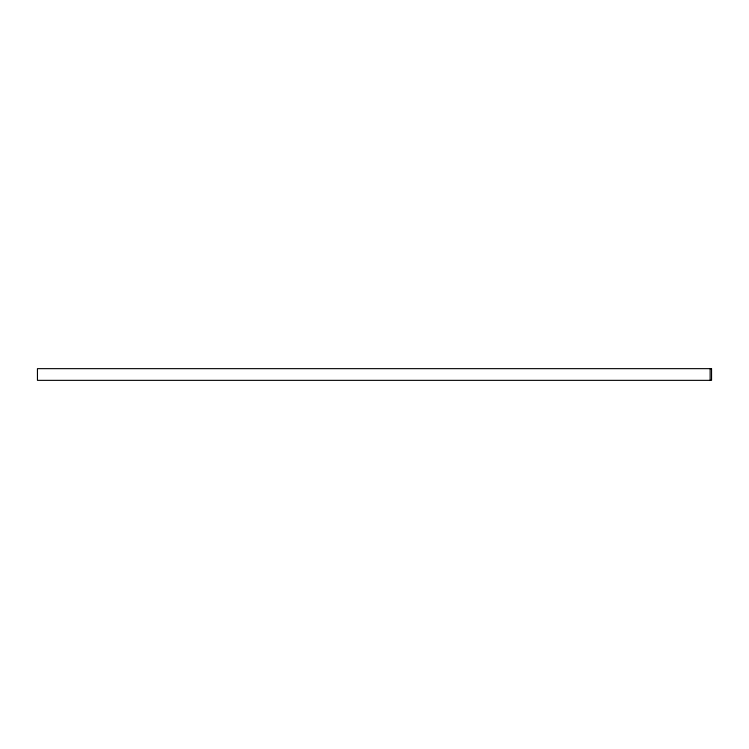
<?xml version="1.0" encoding="UTF-8"?>
<svg xmlns="http://www.w3.org/2000/svg" width="749" height="749" viewBox="0 0 749 749"><rect width="100%" height="100%" fill="white"/><g stroke="black" fill="none" stroke-linecap="round" stroke-linejoin="round"><path stroke-width="1.12" d="M710.136 368.648L710.136 380.352M711.55 368.648L37.45 368.648L37.45 380.352L711.55 380.352L711.55 368.648"/></g></svg>
